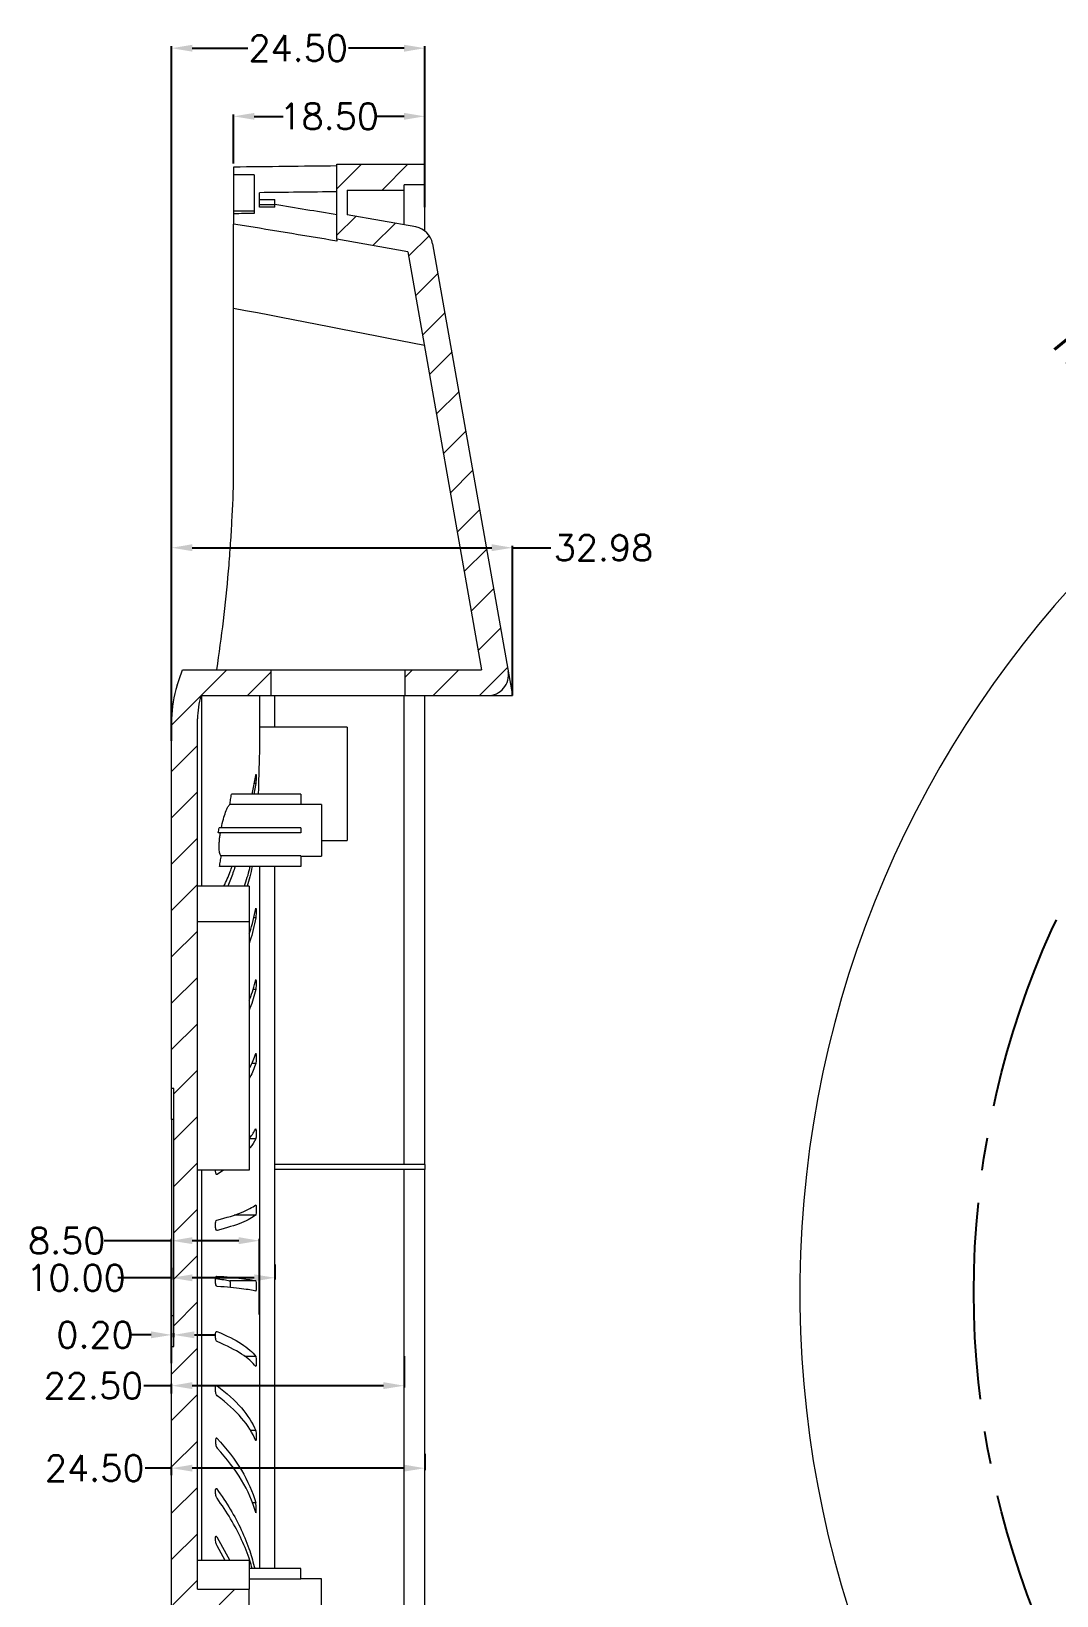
# Model space of a CAD drawing. Header units: inches. Extents: x -602 to 2189, y 557 to 1254.
# Drawn here: x -126.2 to -27, y 964 to 1115.5 of the extents above; entities that cross this region are included whole.
import ezdxf

# ---------------------------------------------------------------- set-up
doc = ezdxf.new("R2010")
doc.units = ezdxf.units.IN
doc.linetypes.add('CENTER2', pattern=[28.575, 19.05, -3.175, 3.175, -3.175])
doc.styles.add('SLDTEXTSTYLE2', font='TXT', dxfattribs={"width": 0.6, "bigfont": 'bigfont'})
doc.styles.get("Standard").update_dxf_attribs({"font": 'txt', "bigfont": 'gbcbig.shx'})
doc.dimstyles.new('2.5', dxfattribs={"dimtxt": 2.5, "dimasz": 2, "dimexe": 0.18, "dimexo": 0.0625, "dimgap": 0.09, "dimtad": 0, "dimzin": 0, "dimdsep": 46, "dimtxsty": 'Standard', "dimcen": 2, "dimclrd": 3, "dimclre": 3, "dimclrt": 256, "dimadec": 0, "dimazin": 0, "dimtfac": 1, "dimtofl": 0, "dimtmove": 0, "dimatfit": 3, "dimfxl": 1, "dimtolj": 1, "dimtzin": 0, "dimarcsym": 0})
doc.dimstyles.new('5', dxfattribs={"dimtxt": 5, "dimasz": 2.5, "dimexe": 1.25, "dimexo": 0.625, "dimtad": 0, "dimtxsty": 'SLDTEXTSTYLE2', "dimcen": 2.5, "dimclrd": 3, "dimclre": 3, "dimclrt": 256, "dimadec": 0, "dimazin": 0, "dimtfac": 1, "dimtofl": 0, "dimtmove": 0, "dimatfit": 3, "dimfxl": 1, "dimarcsym": 0})
pattern_1 = [(45, (-20.5203, 0), (-2.245064, 2.245064), [])]

# ---------------------------------------------------------------- blocks, each defined once
blk = doc.blocks.new('*D116')
at = {"color": 3, "lineweight": -2}
for p, q in [((-112.66, 989.06), (-112.66, 989.47)), ((-112.46, 989.06), (-112.46, 989.47)), ((-114.66, 989.29), (-116.66, 989.29)), ((-110.46, 989.29), (-108.46, 989.29))]:
    blk.add_line(p, q, dxfattribs=at)
at = {"color": 3}
for points in [[(-114.66, 989.63), (-114.66, 988.96), (-112.66, 989.29)], [(-110.46, 989.63), (-110.46, 988.96), (-112.46, 989.29)]]:
    blk.add_solid(points, dxfattribs=at)
at = {"layer": 'Defpoints', "color": 0}
for p in [(-112.66, 989.29), (-112.66, 989), (-112.46, 989)]:
    blk.add_point(p, dxfattribs=at)
at = {"insert": (-120.08, 989.29), "char_height": 2.5, "attachment_point": 5}
blk.add_mtext('\\A1;0.20', dxfattribs=at)
blk = doc.blocks.new('*D117')
at = {"color": 3, "lineweight": -2}
for p, q in [((-112.66, 986.56), (-112.66, 998.59)), ((-104.16, 991.28), (-104.16, 998.59)), ((-112.66, 998.41), (-119.19, 998.41)), ((-106.16, 998.41), (-110.66, 998.41))]:
    blk.add_line(p, q, dxfattribs=at)
at = {"color": 3}
for points in [[(-110.66, 998.75), (-110.66, 998.08), (-112.66, 998.41)], [(-106.16, 998.75), (-106.16, 998.08), (-104.16, 998.41)]]:
    blk.add_solid(points, dxfattribs=at)
at = {"layer": 'Defpoints', "color": 0}
for p in [(-104.16, 998.41), (-104.16, 991.22), (-112.66, 986.5)]:
    blk.add_point(p, dxfattribs=at)
at = {"insert": (-122.82, 998.41), "char_height": 2.5, "attachment_point": 5}
blk.add_mtext('\\A1;8.50', dxfattribs=at)
blk = doc.blocks.new('*D118')
at = {"color": 3, "lineweight": -2}
for p, q in [((-112.66, 995.77), (-112.66, 994.64)), ((-102.66, 996.1), (-102.66, 994.64)), ((-112.66, 994.82), (-117.87, 994.82)), ((-104.66, 994.82), (-110.66, 994.82))]:
    blk.add_line(p, q, dxfattribs=at)
at = {"color": 3}
for points in [[(-110.66, 995.15), (-110.66, 994.48), (-112.66, 994.82)], [(-104.66, 995.15), (-104.66, 994.48), (-102.66, 994.82)]]:
    blk.add_solid(points, dxfattribs=at)
at = {"layer": 'Defpoints', "color": 0}
for p in [(-112.66, 995.83), (-102.66, 996.17), (-112.66, 994.82)]:
    blk.add_point(p, dxfattribs=at)
at = {"insert": (-121.92, 994.82), "char_height": 2.5, "attachment_point": 5}
blk.add_mtext('\\A1;10.00', dxfattribs=at)
blk = doc.blocks.new('*D119')
at = {"color": 3, "lineweight": -2}
for p, q in [((-90.16, 987.22), (-90.16, 984.19)), ((-112.66, 984.37), (-115.35, 984.37)), ((-112.66, 983.62), (-112.66, 984.55)), ((-92.16, 984.37), (-110.66, 984.37))]:
    blk.add_line(p, q, dxfattribs=at)
at = {"color": 3}
for points in [[(-110.66, 984.71), (-110.66, 984.04), (-112.66, 984.37)], [(-92.16, 984.71), (-92.16, 984.04), (-90.16, 984.37)]]:
    blk.add_solid(points, dxfattribs=at)
at = {"layer": 'Defpoints', "color": 0}
for p in [(-90.16, 987.28), (-112.66, 984.37), (-112.66, 983.56)]:
    blk.add_point(p, dxfattribs=at)
at = {"insert": (-120.23, 984.37), "char_height": 2.5, "attachment_point": 5}
blk.add_mtext('\\A1;22.50', dxfattribs=at)
blk = doc.blocks.new('*D120')
at = {"color": 3, "lineweight": -2}
for p, q in [((-88.16, 977.78), (-88.16, 976.2)), ((-112.66, 976.38), (-115.23, 976.38)), ((-112.66, 975.72), (-112.66, 976.56)), ((-90.16, 976.38), (-110.66, 976.38))]:
    blk.add_line(p, q, dxfattribs=at)
at = {"color": 3}
for points in [[(-110.66, 976.72), (-110.66, 976.05), (-112.66, 976.38)], [(-90.16, 976.72), (-90.16, 976.05), (-88.16, 976.38)]]:
    blk.add_solid(points, dxfattribs=at)
at = {"layer": 'Defpoints', "color": 0}
for p in [(-88.16, 977.84), (-112.66, 976.38), (-112.66, 975.66)]:
    blk.add_point(p, dxfattribs=at)
at = {"insert": (-120.11, 976.38), "char_height": 2.5, "attachment_point": 5}
blk.add_mtext('\\A1;24.50', dxfattribs=at)
blk = doc.blocks.new('*D127')
at = {"color": 3, "lineweight": -2}
for p, q in [((-112.66, 1046.81), (-112.66, 1065.7)), ((-110.66, 1065.52), (-81.68, 1065.52)), ((-79.68, 1051.26), (-79.68, 1065.7)), ((-79.68, 1065.52), (-75.95, 1065.52))]:
    blk.add_line(p, q, dxfattribs=at)
at = {"color": 3}
for points in [[(-110.66, 1065.86), (-110.66, 1065.19), (-112.66, 1065.52)], [(-81.68, 1065.86), (-81.68, 1065.19), (-79.68, 1065.52)]]:
    blk.add_solid(points, dxfattribs=at)
at = {"layer": 'Defpoints', "color": 0}
for p in [(-112.66, 1065.52), (-79.68, 1051.2), (-112.66, 1046.75)]:
    blk.add_point(p, dxfattribs=at)
at = {"insert": (-70.86, 1065.52), "char_height": 2.5, "attachment_point": 5}
blk.add_mtext('\\A1;32.98', dxfattribs=at)
blk = doc.blocks.new('*D128')
at = {"color": 3, "lineweight": -2}
for p, q in [((-106.66, 1102.72), (-106.66, 1107.48)), ((-104.66, 1107.3), (-101.87, 1107.3)), ((-90.16, 1107.3), (-92.94, 1107.3)), ((-88.16, 1102.72), (-88.16, 1107.48))]:
    blk.add_line(p, q, dxfattribs=at)
at = {"color": 3}
for points in [[(-104.66, 1107.63), (-104.66, 1106.97), (-106.66, 1107.3)], [(-90.16, 1107.63), (-90.16, 1106.97), (-88.16, 1107.3)]]:
    blk.add_solid(points, dxfattribs=at)
at = {"layer": 'Defpoints', "color": 0}
for p in [(-106.66, 1107.3), (-106.66, 1102.66), (-88.16, 1102.66)]:
    blk.add_point(p, dxfattribs=at)
at = {"insert": (-97.41, 1107.3), "char_height": 2.5, "attachment_point": 5}
blk.add_mtext('\\A1;18.50', dxfattribs=at)
blk = doc.blocks.new('*D145')
at = {"color": 3, "lineweight": -2}
for p, q in [((-112.66, 1046.81), (-112.66, 1114.08)), ((-110.66, 1113.9), (-105.29, 1113.9)), ((-90.16, 1113.9), (-95.53, 1113.9)), ((-88.16, 1098.5), (-88.16, 1114.08))]:
    blk.add_line(p, q, dxfattribs=at)
at = {"color": 3}
for points in [[(-110.66, 1114.23), (-110.66, 1113.56), (-112.66, 1113.9)], [(-90.16, 1114.23), (-90.16, 1113.56), (-88.16, 1113.9)]]:
    blk.add_solid(points, dxfattribs=at)
at = {"layer": 'Defpoints', "color": 0}
for p in [(-88.16, 1113.9), (-88.16, 1098.43), (-112.66, 1046.75)]:
    blk.add_point(p, dxfattribs=at)
at = {"insert": (-100.41, 1113.9), "char_height": 2.5, "attachment_point": 5}
blk.add_mtext('\\A1;24.50', dxfattribs=at)
blk = doc.blocks.new('*D224')
at = {"color": 3, "lineweight": -2}
for p, q in [((-16.65, 1074.63), (-5.54, 1061.13)), ((50.15, 990.93), (50.15, 995.93)), ((47.65, 993.43), (52.65, 993.43))]:
    blk.add_line(p, q, dxfattribs=at)
at = {"color": 3}
blk.add_solid([(-5.22, 1061.39), (-5.86, 1060.87), (-3.95, 1059.2)], dxfattribs=at)
at = {"layer": 'Defpoints', "color": 0}
for p in [(-3.95, 1059.2), (50.15, 993.43)]:
    blk.add_point(p, dxfattribs=at)
at = {"insert": (-21.65, 1080.71), "char_height": 5, "attachment_point": 5, "rotation": 309.4408, "style": 'SLDTEXTSTYLE2'}
blk.add_mtext('R85,16', dxfattribs=at)

msp = doc.modelspace()

# ---------------------------------------------------------------- hatches: boundary and pattern name
at = {"linetype": 'Continuous', "lineweight": 0}
h = msp.add_hatch(dxfattribs=at)
h.set_pattern_fill('ANSI31', color=4, style=0)
h.set_pattern_definition(pattern_1)
edge = h.paths.add_edge_path(flags=0)
edge.add_line((-96.66, 1102.656), (-96.66, 1095.392))
edge.add_line((-96.66, 1095.392), (-89.798, 1094.183))
edge.add_line((-89.798, 1094.183), (-82.66, 1053.701))
edge.add_line((-82.66, 1053.701), (-90.064, 1053.701))
edge.add_line((-90.064, 1053.701), (-90.064, 1051.201))
edge.add_line((-90.064, 1051.201), (-82.064, 1051.201))
edge.add_arc((-82.064, 1053.201), 2, 270, 370)
edge.add_line((-80.095, 1053.549), (-87.397, 1094.961))
edge.add_arc((-89.366, 1094.614), 2, 10, 80)
edge.add_line((-89.019, 1096.584), (-95.66, 1097.755))
edge.add_line((-95.66, 1097.755), (-95.66, 1100.156))
edge.add_line((-95.66, 1100.156), (-90.16, 1100.156))
edge.add_line((-90.16, 1100.156), (-90.16, 1100.656))
edge.add_line((-90.16, 1100.656), (-88.16, 1100.656))
edge.add_line((-88.16, 1100.656), (-88.16, 1102.656))
edge.add_line((-88.16, 1102.656), (-96.66, 1102.656))
h = msp.add_hatch(dxfattribs=at)
h.set_pattern_fill('ANSI31', color=4, style=0)
h.set_pattern_definition(pattern_1)
edge = h.paths.add_edge_path(flags=0)
edge.add_line((-106.66, 963.156), (-106.66, 960.156))
edge.add_line((-106.66, 960.156), (-105.16, 960.156))
edge.add_line((-105.16, 960.156), (-105.16, 964.656))
edge.add_line((-105.16, 964.656), (-110.16, 964.656))
edge.add_line((-110.16, 964.656), (-110.16, 1048.94))
edge.add_arc((-102.66, 1048.94), 7.5, 162.44926, 180, ccw=False)
edge.add_line((-109.811, 1051.201), (-103.064, 1051.201))
edge.add_line((-103.064, 1051.201), (-103.064, 1053.701))
edge.add_line((-103.064, 1053.701), (-111.609, 1053.701))
edge.add_arc((-206.994, 1084.906), 100.36, 340.97979, 341.88475, ccw=False)
edge.add_arc((-102.66, 1048.94), 10, 160.97979, 180)
edge.add_line((-112.66, 1048.94), (-112.66, 1013.156))
edge.add_line((-112.66, 1013.156), (-112.46, 1013.156))
edge.add_line((-112.46, 1013.156), (-112.46, 988.156))
edge.add_line((-112.46, 988.156), (-112.66, 988.156))
edge.add_line((-112.66, 988.156), (-112.66, 963.156))
edge.add_line((-112.66, 963.156), (-106.66, 963.156))

# ---------------------------------------------------------------- linework, layer by layer
at = {"color": 7, "linetype": 'Continuous', "lineweight": 15}
for p, q in [((-106.66, 1102.379), (-106.66, 1101.625)), ((-104.66, 1101.625), (-106.66, 1101.625)), ((-106.66, 1101.625), (-106.66, 1098.124)), ((-104.66, 1101.625), (-104.66, 1098.124)), ((-96.66, 1102.656), (-88.16, 1102.656)), ((-96.66, 1095.392), (-96.66, 1102.656)), ((-88.16, 1100.656), (-88.16, 1102.656)), ((-95.66, 1100.156), (-90.16, 1100.156)), ((-95.66, 1100.156), (-95.66, 1097.755)), ((-88.16, 1100.656), (-90.16, 1100.656)), ((-90.16, 1100.156), (-90.16, 1100.656)), ((-90.16, 1096.785), (-90.16, 1100.156)), ((-88.16, 1096.209), (-88.16, 1100.656)), ((-104.16, 1099.254), (-104.16, 1099.904)), ((-104.16, 1098.754), (-104.16, 1099.254)), ((-104.16, 1099.254), (-102.66, 1099.254)), ((-104.16, 1098.754), (-102.66, 1098.754)), ((-104.16, 1098.498), (-104.16, 1098.754)), ((-102.66, 1098.754), (-102.66, 1099.254)), ((-102.66, 1098.517), (-102.66, 1098.754)), ((-104.66, 1098.124), (-106.66, 1098.124)), ((-106.66, 1098.124), (-106.66, 1097.866)), ((-106.66, 1097.866), (-106.66, 1096.863)), ((-104.66, 1098.124), (-104.66, 1097.892)), ((-89.019, 1096.584), (-95.66, 1097.755)), ((-106.66, 1088.701), (-106.66, 1096.863)), ((-96.66, 1095.392), (-96.66, 1095.218)), ((-89.798, 1094.183), (-96.66, 1095.392)), ((-89.798, 1094.183), (-82.66, 1053.701)), ((-87.397, 1094.961), (-79.681, 1051.201)), ((-106.66, 1072.515), (-106.66, 1088.701)), ((-111.609, 1053.701), (-103.064, 1053.701)), ((-103.064, 1053.701), (-103.064, 1051.201)), ((-103.064, 1053.701), (-90.064, 1053.701)), ((-90.064, 1051.201), (-90.064, 1053.701)), ((-90.064, 1053.701), (-82.66, 1053.701)), ((-109.811, 1051.201), (-103.064, 1051.201)), ((-104.16, 1051.201), (-104.16, 1045.936)), ((-103.064, 1051.201), (-90.064, 1051.201)), ((-102.66, 1048.156), (-102.66, 1051.201)), ((-90.16, 1005.796), (-90.16, 1051.201)), ((-90.064, 1051.201), (-79.681, 1051.201)), ((-88.16, 1005.796), (-88.16, 1051.201)), ((-112.66, 1013.156), (-112.66, 1048.94)), ((-110.16, 964.656), (-110.16, 1048.94)), ((-95.66, 1048.156), (-104.16, 1048.156)), ((-95.66, 1048.156), (-95.66, 1037.156)), ((-104.858, 1041.656), (-104.528, 1043.461)), ((-104.522, 1042.673), (-104.706, 1041.656)), ((-100.16, 1041.656), (-106.869, 1041.656)), ((-100.16, 1041.656), (-100.16, 1040.643)), ((-100.16, 1040.643), (-107.031, 1040.643)), ((-98.16, 1040.656), (-100.16, 1040.656)), ((-98.16, 1040.656), (-98.16, 1035.656)), ((-100.16, 1037.906), (-108.157, 1037.906)), ((-100.16, 1038.406), (-108.061, 1038.406)), ((-100.16, 1038.406), (-100.16, 1037.906)), ((-98.16, 1037.156), (-95.66, 1037.156)), ((-100.16, 1035.668), (-107.86, 1035.668)), ((-100.16, 1035.668), (-100.16, 1034.656)), ((-100.16, 1035.656), (-98.16, 1035.656)), ((-100.16, 1034.656), (-108.033, 1034.656)), ((-104.16, 1034.656), (-104.16, 966.656)), ((-102.66, 966.656), (-102.66, 1034.656)), ((-105.16, 1032.746), (-110.16, 1032.746)), ((-105.16, 1032.746), (-105.16, 1029.282)), ((-105.16, 1029.282), (-110.16, 1029.282)), ((-105.16, 1029.282), (-105.16, 1005.248)), ((-104.528, 1016.541), (-104.516, 1016.554)), ((-112.46, 1013.156), (-112.66, 1013.156)), ((-112.66, 1010.156), (-112.66, 1013.156)), ((-112.46, 988.156), (-112.46, 1013.156)), ((-112.46, 1010.156), (-112.66, 1010.156)), ((-112.66, 1010.156), (-112.66, 991.156)), ((-104.528, 1009.26), (-104.52, 1009.261)), ((-105.16, 1005.248), (-110.16, 1005.248)), ((-107.628, 1005.248), (-108.263, 1004.835)), ((-88.16, 1005.796), (-102.66, 1005.796)), ((-88.16, 1005.296), (-102.66, 1005.296)), ((-90.16, 950.393), (-90.16, 1005.296)), ((-88.16, 1005.796), (-88.16, 1005.296)), ((-88.16, 950.393), (-88.16, 1005.296)), ((-104.522, 1000.9), (-106.61, 1000.9)), ((-104.528, 994.523), (-107.037, 994.523)), ((-112.66, 991.156), (-112.46, 991.156)), ((-112.66, 988.156), (-112.66, 991.156)), ((-112.66, 988.156), (-112.46, 988.156)), ((-112.66, 963.156), (-112.66, 988.156)), ((-108.288, 969.743), (-107.041, 967.438)), ((-107.491, 967.438), (-108.263, 968.872)), ((-105.16, 967.438), (-110.16, 967.438)), ((-105.16, 967.438), (-105.16, 964.656)), ((-100.16, 966.656), (-105.16, 966.656)), ((-100.16, 965.643), (-100.16, 966.656)), ((-100.16, 965.643), (-105.16, 965.643)), ((-98.16, 965.656), (-100.16, 965.656)), ((-98.16, 960.656), (-98.16, 965.656)), ((-110.16, 964.656), (-105.16, 964.656)), ((-105.16, 960.156), (-105.16, 964.656))]:
    msp.add_line(p, q, dxfattribs=at)
at = {"color": 8, "linetype": 'Continuous', "lineweight": 15}
for p, q in [((-109.751, 1032.746), (-109.751, 1051.201)), ((-104.522, 1042.673), (-104.672, 1042.673)), ((-104.522, 1029.682), (-104.751, 1029.682)), ((-104.522, 1022.735), (-104.819, 1022.735)), ((-104.522, 1015.577), (-104.933, 1015.577)), ((-104.522, 1008.275), (-105.16, 1008.275)), ((-109.751, 967.438), (-109.751, 1005.248)), ((-108.263, 1004.835), (-108.301, 1004.835)), ((-108.263, 999.406), (-108.295, 999.406)), ((-104.528, 987.207), (-105.594, 987.207)), ((-108.288, 984.373), (-108.348, 984.373)), ((-108.288, 979.275), (-108.367, 979.275)), ((-104.528, 980.02), (-105.022, 980.02)), ((-108.288, 974.383), (-108.391, 974.383)), ((-104.528, 973.032), (-104.861, 973.032)), ((-108.288, 969.743), (-108.406, 969.743))]:
    msp.add_line(p, q, dxfattribs=at)
at = {"color": 1, "linetype": 'CENTER2'}
msp.add_circle((50.149, 993.433), 85.159, dxfattribs=at)
at = {"color": 7, "linetype": 'Continuous', "lineweight": 15}
for centre, radius, start, end in [((-89.366, 1094.614), 2, 10, 80), ((50.149, 993.433), 102, 274.2242, 265.7758), ((-206.994, 1084.906), 100.36, 340.97979, 341.88475), ((-82.064, 1053.201), 2, 270, 10), ((-102.66, 1048.94), 10, 160.97979, 180), ((-102.66, 1048.94), 7.5, 162.44926, 180)]:
    msp.add_arc(centre, radius, start, end, dxfattribs=at)
for major_axis, start_param, end_param in [((578.471, 0), 1.6271988, 1.6445226), ((564.293, 0), 1.6286175, 1.6419362), ((556.34, 0), 1.6402519, 1.6429549), ((552.95, 0), 1.6443047, 1.647932)]:
    msp.add_ellipse((-64.05, 1000.656), major_axis=major_axis, ratio=0.176327, start_param=start_param, end_param=end_param, dxfattribs=at)
for points in [[(-96.66, 1097.761), (-98.66, 1098.093), (-100.66, 1098.424), (-102.66, 1098.753)], [(-96.66, 1095.218), (-99.993, 1095.771), (-103.326, 1096.319), (-106.66, 1096.863)], [(-88.2, 1085.121), (-94.353, 1086.319), (-100.506, 1087.512), (-106.66, 1088.701)], [(-108.157, 1037.906), (-108.141, 1037.989), (-108.109, 1038.156), (-108.077, 1038.322), (-108.061, 1038.406)]]:
    msp.add_open_spline(points, degree=3, dxfattribs=at)
for points, knots in [([(-108.283, 1053.701), (-107.817, 1056.864), (-107.436, 1060.042), (-107.09, 1064.036), (-106.995, 1065.236), (-106.903, 1066.639), (-106.861, 1067.342), (-106.842, 1067.693), (-106.832, 1067.869), (-106.828, 1067.944), (-106.825, 1067.994), (-106.824, 1068.021), (-106.744, 1069.537), (-106.689, 1071.027), (-106.66, 1072.515)], [0, 0, 0, 0, 0.5, 0.5, 0.625, 0.6875, 0.71875, 0.734375, 0.7421875, 0.7460937, 0.7460937, 0.75, 0.75, 1, 1, 1, 1]), ([(-104.16, 1045.936), (-104.167, 1045.682), (-104.181, 1045.168), (-104.208, 1044.304), (-104.235, 1043.393), (-104.26, 1042.5), (-104.272, 1041.923), (-104.277, 1041.656)], [0, 0, 0, 0, 0.2023201, 0.4105096, 0.6128283, 0.8210115, 1, 1, 1, 1]), ([(-104.528, 1043.461), (-104.516, 1043.542), (-104.505, 1043.579), (-104.488, 1043.548), (-104.483, 1043.478), (-104.482, 1043.273), (-104.485, 1043.137), (-104.5, 1042.875), (-104.51, 1042.754), (-104.522, 1042.673)], [0, 0, 0, 0, 0.25, 0.25, 0.5, 0.5, 0.75, 0.75, 1, 1, 1, 1]), ([(-107.031, 1040.643), (-107.004, 1040.812), (-106.977, 1040.981), (-106.922, 1041.319), (-106.896, 1041.487), (-106.869, 1041.656)], [0, 0, 0, 0, 0.5, 0.5, 1, 1, 1, 1]), ([(-107.85, 1038.406), (-107.791, 1038.695), (-107.725, 1038.97), (-107.583, 1039.489), (-107.509, 1039.721), (-107.361, 1040.126), (-107.289, 1040.29), (-107.151, 1040.537), (-107.088, 1040.614), (-107.031, 1040.643)], [0, 0, 0, 0, 0.25, 0.25, 0.5, 0.5, 0.75, 0.75, 1, 1, 1, 1]), ([(-107.86, 1035.668), (-107.888, 1035.682), (-107.914, 1035.708), (-107.961, 1035.783), (-107.982, 1035.833), (-108.017, 1035.955), (-108.031, 1036.026), (-108.053, 1036.19), (-108.061, 1036.284), (-108.069, 1036.486), (-108.069, 1036.595), (-108.063, 1036.83), (-108.055, 1036.956), (-108.034, 1037.214), (-108.02, 1037.348), (-107.986, 1037.623), (-107.965, 1037.765), (-107.942, 1037.906)], [0, 0, 0, 0, 0.125, 0.125, 0.25, 0.25, 0.375, 0.375, 0.5, 0.5, 0.625, 0.625, 0.75, 0.75, 0.875, 0.875, 1, 1, 1, 1]), ([(-108.033, 1034.656), (-108.004, 1034.825), (-107.975, 1034.994), (-107.917, 1035.333), (-107.888, 1035.501), (-107.86, 1035.668)], [0, 0, 0, 0, 0.5, 0.5, 1, 1, 1, 1]), ([(-107.598, 1032.746), (-107.38, 1033.217), (-107.087, 1033.849), (-106.87, 1034.492), (-106.815, 1034.656)], [0, 0, 0, 0, 0.7452107, 1, 1, 1, 1]), ([(-106.524, 1034.656), (-106.657, 1034.238), (-106.861, 1033.596), (-107.141, 1032.966), (-107.238, 1032.746)], [0, 0, 0, 0, 0.6513111, 1, 1, 1, 1]), ([(-105.625, 1032.746), (-105.426, 1033.319), (-105.206, 1033.953), (-105.074, 1034.593), (-105.061, 1034.656)], [0, 0, 0, 0, 0.9025877, 1, 1, 1, 1]), ([(-104.875, 1034.656), (-104.936, 1034.32), (-105.054, 1033.68), (-105.259, 1033.047), (-105.357, 1032.746)], [0, 0, 0, 0, 0.5246999, 1, 1, 1, 1]), ([(-105.16, 1028.119), (-105.14, 1028.174), (-104.842, 1028.987), (-104.679, 1029.808), (-104.528, 1030.575)], [0, 0, 0, 0, 0.0675743, 1, 1, 1, 1]), ([(-104.528, 1030.575), (-104.523, 1030.598), (-104.516, 1030.63), (-104.51, 1030.623), (-104.508, 1030.621)], [0, 0, 0, 0, 0.7239282, 1, 1, 1, 1]), ([(-104.5, 1030.617), (-104.493, 1030.596), (-104.488, 1030.543), (-104.482, 1030.392), (-104.482, 1030.294), (-104.486, 1030.091), (-104.491, 1029.984), (-104.504, 1029.804), (-104.513, 1029.728), (-104.522, 1029.682)], [0, 0, 0, 0, 0.25, 0.25, 0.5, 0.5, 0.75, 0.75, 1, 1, 1, 1]), ([(-104.522, 1029.682), (-104.672, 1028.923), (-104.836, 1028.093), (-105.134, 1027.271), (-105.16, 1027.201)], [0, 0, 0, 0, 0.91395025, 1, 1, 1, 1]), ([(-105.16, 1021.701), (-105.14, 1021.745), (-104.842, 1022.396), (-104.679, 1023.054), (-104.528, 1023.668)], [0, 0, 0, 0, 0.067574, 1, 1, 1, 1]), ([(-104.522, 1022.735), (-104.672, 1022.128), (-104.836, 1021.463), (-105.134, 1020.805), (-105.16, 1020.748)], [0, 0, 0, 0, 0.91394917, 1, 1, 1, 1]), ([(-104.528, 1023.668), (-104.523, 1023.688), (-104.517, 1023.71), (-104.512, 1023.7), (-104.512, 1023.699)], [0, 0, 0, 0, 0.9164402, 1, 1, 1, 1]), ([(-104.5, 1023.678), (-104.493, 1023.647), (-104.488, 1023.585), (-104.482, 1023.421), (-104.482, 1023.319), (-104.486, 1023.115), (-104.491, 1023.01), (-104.504, 1022.84), (-104.513, 1022.773), (-104.522, 1022.735)], [0, 0, 0, 0, 0.25, 0.25, 0.5, 0.5, 0.75, 0.75, 1, 1, 1, 1]), ([(-105.16, 1015.081), (-105.14, 1015.113), (-104.842, 1015.597), (-104.679, 1016.085), (-104.528, 1016.541)], [0, 0, 0, 0, 0.0675743, 1, 1, 1, 1]), ([(-104.522, 1015.577), (-104.672, 1015.126), (-104.836, 1014.633), (-105.134, 1014.144), (-105.16, 1014.102)], [0, 0, 0, 0, 0.9139494, 1, 1, 1, 1]), ([(-104.513, 1016.558), (-104.503, 1016.55), (-104.495, 1016.5), (-104.484, 1016.337), (-104.482, 1016.226), (-104.484, 1015.993), (-104.488, 1015.873), (-104.502, 1015.68), (-104.512, 1015.609), (-104.522, 1015.577)], [0, 0, 0, 0, 0.25, 0.25, 0.5, 0.5, 0.75, 0.75, 1, 1, 1, 1]), ([(-105.16, 1008.322), (-105.14, 1008.343), (-104.842, 1008.654), (-104.679, 1008.968), (-104.528, 1009.26)], [0, 0, 0, 0, 0.0675749, 1, 1, 1, 1]), ([(-104.513, 1009.261), (-104.503, 1009.242), (-104.495, 1009.181), (-104.484, 1009.003), (-104.482, 1008.887), (-104.484, 1008.652), (-104.488, 1008.536), (-104.502, 1008.357), (-104.512, 1008.296), (-104.522, 1008.275)], [0, 0, 0, 0, 0.25, 0.25, 0.5, 0.5, 0.75, 0.75, 1, 1, 1, 1]), ([(-104.522, 1008.275), (-104.672, 1007.986), (-104.836, 1007.668), (-105.134, 1007.355), (-105.16, 1007.328)], [0, 0, 0, 0, 0.9139502, 1, 1, 1, 1]), ([(-108.288, 1004.835), (-108.296, 1004.834), (-108.322, 1004.83), (-108.362, 1004.888), (-108.399, 1005.001), (-108.42, 1005.13), (-108.421, 1005.217), (-108.421, 1005.248)], [0, 0, 0, 0, 0.1281002, 0.3817843, 0.631676, 0.8720049, 1, 1, 1, 1]), ([(-108.288, 1000.403), (-107.332, 1000.647), (-106.542, 1000.894), (-105.288, 1001.392), (-104.825, 1001.644), (-104.528, 1001.897)], [0, 0, 0, 0, 0.5, 0.5, 1, 1, 1, 1]), ([(-104.528, 1001.897), (-104.516, 1001.907), (-104.505, 1001.863), (-104.488, 1001.693), (-104.483, 1001.567), (-104.482, 1001.306), (-104.485, 1001.173), (-104.5, 1000.973), (-104.51, 1000.91), (-104.522, 1000.9)], [0, 0, 0, 0, 0.25, 0.25, 0.5, 0.5, 0.75, 0.75, 1, 1, 1, 1]), ([(-108.263, 999.406), (-108.3, 999.396), (-108.339, 999.438), (-108.399, 999.605), (-108.419, 999.732), (-108.427, 999.997), (-108.414, 1000.134), (-108.363, 1000.333), (-108.326, 1000.393), (-108.288, 1000.403)], [0, 0, 0, 0, 0.25, 0.25, 0.5, 0.5, 0.75, 0.75, 1, 1, 1, 1]), ([(-104.522, 1000.9), (-104.817, 1000.647), (-105.277, 1000.395), (-106.524, 999.897), (-107.311, 999.65), (-108.263, 999.406)], [0, 0, 0, 0, 0.5, 0.5, 1, 1, 1, 1]), ([(-108.263, 993.988), (-108.3, 993.991), (-108.339, 994.046), (-108.399, 994.231), (-108.419, 994.364), (-108.427, 994.63), (-108.414, 994.762), (-108.363, 994.943), (-108.326, 994.991), (-108.288, 994.988)], [0, 0, 0, 0, 0.25, 0.25, 0.5, 0.5, 0.75, 0.75, 1, 1, 1, 1]), ([(-108.408, 994.75), (-108.128, 994.714), (-107.545, 994.638), (-107.211, 994.562), (-107.037, 994.523)], [0, 0, 0, 0, 0.4805534, 1, 1, 1, 1]), ([(-108.288, 994.988), (-107.332, 994.912), (-106.542, 994.835), (-105.288, 994.68), (-104.825, 994.602), (-104.528, 994.523)], [0, 0, 0, 0, 0.5, 0.5, 1, 1, 1, 1]), ([(-104.522, 993.523), (-104.817, 993.602), (-105.277, 993.68), (-106.524, 993.835), (-107.311, 993.912), (-108.263, 993.988)], [0, 0, 0, 0, 0.5, 0.5, 1, 1, 1, 1]), ([(-107.037, 994.523), (-107.033, 994.517), (-107.024, 994.506), (-107.01, 994.427), (-107, 994.302), (-106.993, 994.145), (-106.99, 993.995), (-106.992, 993.909), (-106.993, 993.876)], [0, 0, 0, 0, 0.15824776, 0.34176626, 0.5249968, 0.70759519, 0.88957377, 1, 1, 1, 1]), ([(-104.528, 994.523), (-104.516, 994.52), (-104.505, 994.463), (-104.488, 994.274), (-104.483, 994.143), (-104.482, 993.881), (-104.486, 993.752), (-104.5, 993.57), (-104.51, 993.52), (-104.522, 993.523)], [0, 0, 0, 0, 0.25, 0.25, 0.5, 0.5, 0.75, 0.75, 1, 1, 1, 1]), ([(-108.263, 988.635), (-108.3, 988.651), (-108.339, 988.717), (-108.399, 988.92), (-108.419, 989.057), (-108.427, 989.321), (-108.414, 989.446), (-108.363, 989.608), (-108.326, 989.643), (-108.288, 989.628)], [0, 0, 0, 0, 0.25, 0.25, 0.5, 0.5, 0.75, 0.75, 1, 1, 1, 1]), ([(-108.288, 989.628), (-107.332, 989.232), (-106.542, 988.832), (-105.288, 988.025), (-104.825, 987.618), (-104.528, 987.207)], [0, 0, 0, 0, 0.5, 0.5, 1, 1, 1, 1]), ([(-104.522, 986.214), (-104.817, 986.625), (-105.277, 987.032), (-106.524, 987.839), (-107.311, 988.239), (-108.263, 988.635)], [0, 0, 0, 0, 0.5, 0.5, 1, 1, 1, 1]), ([(-104.528, 987.207), (-104.516, 987.191), (-104.505, 987.122), (-104.488, 986.916), (-104.483, 986.78), (-104.482, 986.521), (-104.485, 986.398), (-104.5, 986.235), (-104.51, 986.198), (-104.522, 986.214)], [0, 0, 0, 0, 0.25, 0.25, 0.5, 0.5, 0.75, 0.75, 1, 1, 1, 1]), ([(-108.263, 983.397), (-108.3, 983.425), (-108.339, 983.503), (-108.399, 983.721), (-108.419, 983.862), (-108.427, 984.121), (-108.414, 984.239), (-108.363, 984.379), (-108.326, 984.401), (-108.288, 984.373)], [0, 0, 0, 0, 0.25, 0.25, 0.5, 0.5, 0.75, 0.75, 1, 1, 1, 1]), ([(-108.288, 984.373), (-107.332, 983.661), (-106.542, 982.942), (-105.288, 981.491), (-104.825, 980.759), (-104.528, 980.02)], [0, 0, 0, 0, 0.5, 0.5, 1, 1, 1, 1]), ([(-104.522, 979.044), (-104.817, 979.783), (-105.277, 980.515), (-106.524, 981.966), (-107.311, 982.685), (-108.263, 983.397)], [0, 0, 0, 0, 0.5, 0.5, 1, 1, 1, 1]), ([(-108.288, 979.275), (-108.326, 979.316), (-108.363, 979.307), (-108.413, 979.19), (-108.427, 979.082), (-108.42, 978.828), (-108.399, 978.686), (-108.339, 978.453), (-108.3, 978.365), (-108.263, 978.325)], [0, 0, 0, 0, 0.25, 0.25, 0.5, 0.5, 0.75, 0.75, 1, 1, 1, 1]), ([(-108.288, 979.275), (-107.332, 978.254), (-106.542, 977.223), (-105.288, 975.142), (-104.825, 974.092), (-104.528, 973.032)], [0, 0, 0, 0, 0.5, 0.5, 1, 1, 1, 1]), ([(-104.528, 980.02), (-104.516, 979.991), (-104.505, 979.911), (-104.488, 979.691), (-104.483, 979.551), (-104.482, 979.296), (-104.485, 979.181), (-104.5, 979.039), (-104.51, 979.015), (-104.522, 979.044)], [0, 0, 0, 0, 0.25, 0.25, 0.5, 0.5, 0.75, 0.75, 1, 1, 1, 1]), ([(-104.522, 972.082), (-104.817, 973.141), (-105.277, 974.192), (-106.524, 976.273), (-107.311, 977.304), (-108.263, 978.325)], [0, 0, 0, 0, 0.5, 0.5, 1, 1, 1, 1]), ([(-108.263, 973.468), (-108.3, 973.52), (-108.339, 973.618), (-108.399, 973.86), (-108.419, 974.003), (-108.427, 974.247), (-108.414, 974.346), (-108.363, 974.44), (-108.326, 974.435), (-108.288, 974.383)], [0, 0, 0, 0, 0.25, 0.25, 0.5, 0.5, 0.75, 0.75, 1, 1, 1, 1]), ([(-108.288, 974.383), (-107.837, 973.725), (-106.934, 972.41), (-105.887, 970.399), (-105.089, 968.481), (-104.769, 967.226), (-104.624, 966.656)], [0, 0, 0, 0, 0.2598089, 0.5196173, 0.781964, 1, 1, 1, 1]), ([(-104.871, 966.656), (-104.938, 966.913), (-105.183, 967.849), (-105.867, 969.457), (-106.9, 971.475), (-107.808, 972.804), (-108.263, 973.468)], [0, 0, 0, 0, 0.1116899, 0.4058863, 0.7029429, 1, 1, 1, 1]), ([(-104.522, 972.082), (-104.51, 972.041), (-104.5, 972.051), (-104.486, 972.169), (-104.482, 972.276), (-104.483, 972.525), (-104.488, 972.665), (-104.505, 972.9), (-104.516, 972.991), (-104.528, 973.032)], [0, 0, 0, 0, 0.25, 0.25, 0.5, 0.5, 0.75, 0.75, 1, 1, 1, 1]), ([(-108.263, 968.872), (-108.3, 968.935), (-108.339, 969.042), (-108.399, 969.292), (-108.419, 969.435), (-108.427, 969.667), (-108.414, 969.755), (-108.363, 969.825), (-108.326, 969.806), (-108.288, 969.743)], [0, 0, 0, 0, 0.25, 0.25, 0.5, 0.5, 0.75, 0.75, 1, 1, 1, 1])]:
    msp.add_open_spline(points, degree=3, knots=knots, dxfattribs=at)

# ---------------------------------------------------------------- dimensions: what is measured, and where the dimension line sits
for base, p1, p2, picture, middle in [((-88.16, 1113.896), (-112.66, 1046.747), (-88.16, 1098.433), '*D145', (-100.41, 1113.896)), ((-106.66, 1107.301), (-88.16, 1102.656), (-106.66, 1102.656), '*D128', (-97.41, 1107.301)), ((-112.66, 989.294), (-112.46, 989), (-112.66, 989), '*D116', (-120.083, 989.294))]:
    dim = msp.add_linear_dim(base=base, p1=p1, p2=p2, dimstyle='2.5')
    dim.commit()
    dim.dimension.update_dxf_attribs({"geometry": picture, "text_midpoint": middle})
dim = msp.add_radius_dim(center=(50.149, 993.433), mpoint=(-3.951, 1059.199), dimstyle='5')
dim.commit()
dim.dimension.update_dxf_attribs({"geometry": '*D224', "text_midpoint": (-21.649, 1080.714), "dimtype": 164})
for base, p1, p2, picture, middle in [((-112.66, 1065.524), (-79.681, 1051.201), (-112.66, 1046.747), '*D127', (-70.862, 1065.524)), ((-104.16, 998.412), (-112.66, 986.499), (-104.16, 991.216), '*D117', (-122.818, 998.412)), ((-112.66, 994.815), (-102.66, 996.167), (-112.66, 995.832), '*D118', (-121.916, 994.815)), ((-112.66, 984.373), (-90.16, 987.282), (-112.66, 983.56), '*D119', (-120.233, 984.373)), ((-112.66, 976.382), (-88.16, 977.844), (-112.66, 975.656), '*D120', (-120.114, 976.382))]:
    dim = msp.add_linear_dim(base=base, p1=p1, p2=p2, dimstyle='2.5')
    dim.commit()
    dim.dimension.update_dxf_attribs({"geometry": picture, "text_midpoint": middle, "dimtype": 160})

doc.saveas('drawing.dxf')
